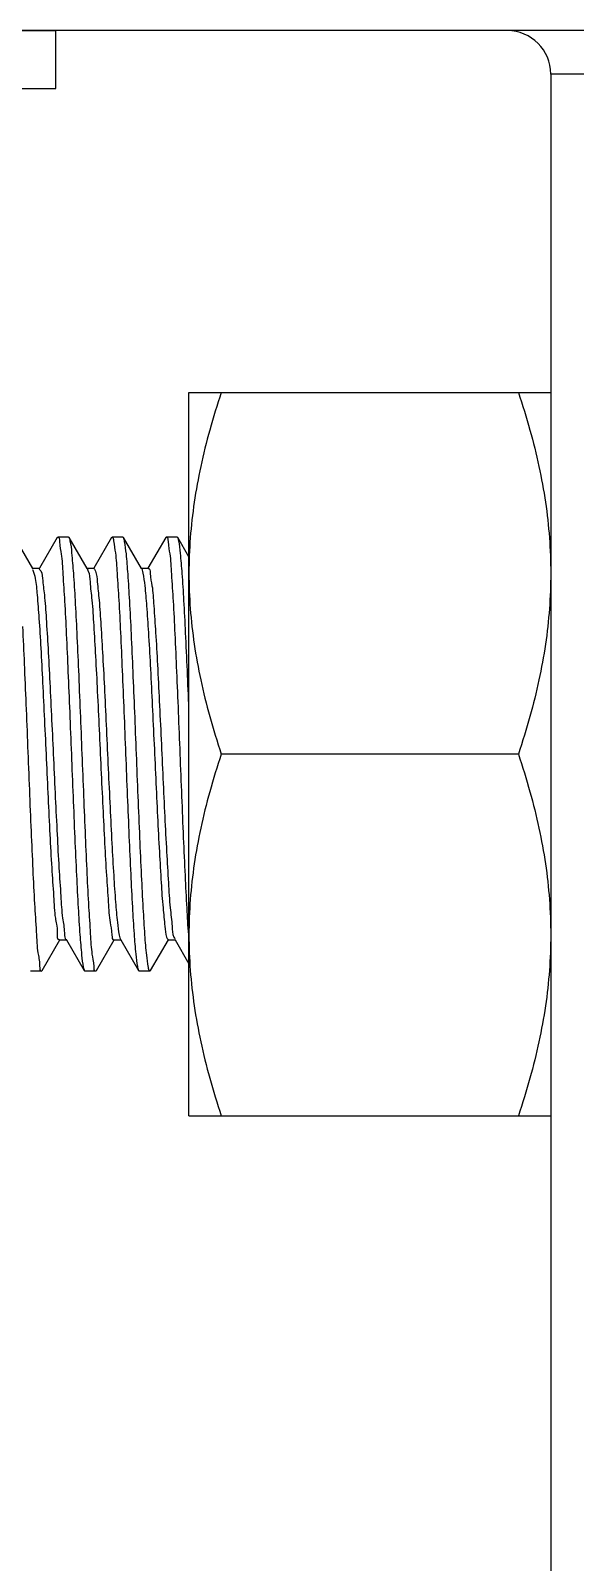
# Model space of a CAD drawing. Extents: x 921423 to 1291758, y 534425 to 1049953.
# Drawn here: x 1132888.1 to 1132958.3, y 855745.3 to 855942.9 of the extents above; entities that cross this region are included whole.
import ezdxf

# ---------------------------------------------------------------- set-up
doc = ezdxf.new("R2010")
doc.units = 0
doc.header["$LTSCALE"] = 1000
doc.header["$MEASUREMENT"] = 0
doc.layers.add('02___PRT_ALL_AXES', color=7, linetype='Continuous')
doc.layers.add('03___PRT_ALL_CURVES', color=7, linetype='Continuous')

msp = doc.modelspace()

# ---------------------------------------------------------------- linework, layer by layer
at = {"color": 0, "linetype": 'Continuous'}
for p, q in [((1133399.891589869, 855942.871115204), (1132757.758519292, 855942.871115204)), ((1132955.158438517, 855937.2711174958), (1132955.158438517, 855575.1379323448)), ((1133202.491670644, 855937.2711174958), (1132955.158438517, 855937.2711174958)), ((1132891.498432319, 855877.4715531603), (1132889.20824615, 855873.5157657326)), ((1132891.498432319, 855877.4715531603), (1132891.575118078, 855877.5378085957)), ((1132893.051745282, 855877.4715531757), (1132892.975024607, 855877.5378085584)), ((1132895.353171309, 855873.4963583723), (1132893.051745282, 855877.4715531757)), ((1132898.498429455, 855877.4715531603), (1132896.208243285, 855873.5157657326)), ((1132898.498429455, 855877.4715531603), (1132898.575022315, 855877.5378085584)), ((1132900.051742418, 855877.4715531757), (1132899.975104881, 855877.5378085985)), ((1132902.353168446, 855873.4963583723), (1132900.051742418, 855877.4715531757)), ((1132905.49842659, 855877.4715531603), (1132903.208240421, 855873.5157657326)), ((1132905.49842659, 855877.4715531603), (1132905.57510259, 855877.5378085985)), ((1132907.051739553, 855877.4715531757), (1132906.975036883, 855877.5378085803)), ((1132908.491790947, 855874.9838464612), (1132907.051739553, 855877.4715531757)), ((1132888.353174174, 855873.4963583723), (1132886.461045347, 855876.7643503514)), ((1132888.397959914, 855873.419026697), (1132888.353174174, 855873.4963583723)), ((1132889.241756713, 855873.4963583723), (1132888.397959914, 855873.4963583723)), ((1132895.397957049, 855873.419026697), (1132895.353171309, 855873.4963583723)), ((1132896.241753848, 855873.4963583723), (1132895.397957049, 855873.4963583723)), ((1132902.397954185, 855873.419026697), (1132902.353168446, 855873.4963583723)), ((1132903.241750984, 855873.4963583723), (1132902.397954185, 855873.4963583723)), ((1132888.296900309, 855873.3426880967), (1132888.340422481, 855873.273218597)), ((1132908.422837276, 855826.2001416385), (1132908.4959227, 855825.3937643557)), ((1132889.551746715, 855821.6040869455), (1132891.841933166, 855825.55987434)), ((1132891.80842233, 855825.5792817492), (1132892.652219135, 855825.5792817492)), ((1132892.652219135, 855825.6566134151), (1132892.697005111, 855825.5792817492)), ((1132892.697005111, 855825.5792817492), (1132894.998430887, 855821.6040869639)), ((1132896.55174385, 855821.6040869455), (1132898.841930301, 855825.55987434)), ((1132898.808419465, 855825.5792817492), (1132899.652216271, 855825.5792817492)), ((1132899.652216271, 855825.6566134151), (1132899.697002246, 855825.5792817492)), ((1132899.697002246, 855825.5792817492), (1132901.998428022, 855821.6040869639)), ((1132903.551740985, 855821.6040869455), (1132905.841927437, 855825.55987434)), ((1132905.808416601, 855825.5792817492), (1132906.652213407, 855825.5792817492)), ((1132906.652213407, 855825.6566134151), (1132906.696999382, 855825.5792817492)), ((1132906.696999382, 855825.5792817492), (1132908.491790947, 855822.4794252915)), ((1132889.475090261, 855821.5378315197), (1132889.551746715, 855821.6040869455)), ((1132894.998430887, 855821.6040869639), (1132895.075142763, 855821.5378315535)), ((1132896.55174385, 855821.6040869455), (1132896.475063656, 855821.537831526)), ((1132901.998428022, 855821.6040869639), (1132902.075061364, 855821.537831526)), ((1132903.551740985, 855821.6040869455), (1132903.475156873, 855821.5378315779))]:
    msp.add_line(p, q, dxfattribs=at)
msp.add_arc((1132949.558440809, 855937.2711174958), 5.599997708515476, 0, 90, dxfattribs=at)
for points, start_tangent, end_tangent in [([(1132891.576481182, 855877.534264775), (1132891.585492732, 855877.5365877636), (1132891.802480281, 855876.9566014977), (1132892.019088, 855875.3434891142), (1132892.23714638, 855872.7375527974), (1132892.454558939, 855869.2572003002), (1132892.672421623, 855865.018825986), (1132892.891598689, 855860.1597687239), (1132893.108536415, 855854.9461572124), (1132893.325088376, 855849.5378200626)], (0.9333369820707427, 0.3590015012490592), (0.03975727749912319, -0.9992093668925737)), ([(1132894.725087803, 855849.5378200626), (1132894.50651867, 855854.9958906453), (1132894.284433304, 855860.3261592067), (1132894.063280864, 855865.2097157883), (1132893.846621751, 855869.3983093079), (1132893.627925672, 855872.8665002254), (1132893.405044811, 855875.4783956187), (1132893.182438564, 855877.0542533281), (1132893.036515276, 855877.4629961723)], (-0.0397572774434431, 0.999209366894789), (-0.489831732553791, 0.871816995580696)), ([(1132898.573617526, 855877.5341561432), (1132898.782436272, 855877.0542533281), (1132899.005042519, 855875.4783956187), (1132899.22792338, 855872.8665002254), (1132899.446619458, 855869.3983093079), (1132899.663278572, 855865.2097157883), (1132899.884431013, 855860.3261592067), (1132900.106516379, 855854.9958906453), (1132900.325085511, 855849.5378200626)], (0.9333444131215324, -0.358982181305455), (0.03975727749683532, -0.9992093668926647)), ([(1132901.725084938, 855849.5378200626), (1132901.508450861, 855854.9481820888), (1132901.290978325, 855860.1741132089), (1132901.071201368, 855865.0442992267), (1132900.853058145, 855869.2838993152), (1132900.635607619, 855872.7591354512), (1132900.417803131, 855875.3559700567), (1132900.200827224, 855876.9649749396), (1132900.054367946, 855877.4729617552)], (-0.0397572775353943, 0.9992093668911305), (-0.4727550131455917, 0.8811939046235577)), ([(1132905.575901468, 855877.5353554883), (1132905.583530029, 855877.5370038562), (1132905.800824933, 855876.9649749396), (1132906.01780084, 855875.3559700567), (1132906.235605327, 855872.7591354512), (1132906.453055854, 855869.2838993152), (1132906.671199077, 855865.0442992267), (1132906.890976033, 855860.1741132089), (1132907.10844857, 855854.9481820888), (1132907.325082647, 855849.5378200626)], (0.9508497991334208, 0.3096524818048991), (0.0397572774394266, -0.9992093668949489)), ([(1132908.492132513, 855855.3491608179), (1132908.28512188, 855860.3100545371), (1132908.064708775, 855865.1798441582), (1132907.848659715, 855869.3620695539), (1132907.6300324, 855872.8370974627), (1132907.407193372, 855875.4579665898), (1132907.184587716, 855877.0441802191), (1132907.03841355, 855877.4641409228)], (-0.04073342359134709, 0.9991700496925076), (-0.4860897626971706, 0.8739088868989768)), ([(1132896.220697065, 855873.465488235), (1132896.43293024, 855873.1444764994), (1132896.668224262, 855871.7623053417), (1132896.903518286, 855869.3924852733), (1132897.138812307, 855866.1403303221), (1132897.374106328, 855862.1503652032), (1132897.609400349, 855857.5999026736), (1132897.844694369, 855852.6911638076), (1132898.07998839, 855847.6422913678), (1132898.315282412, 855842.6776556075), (1132898.550576435, 855838.0178833301), (1132898.785870457, 855833.8700533053), (1132899.021164478, 855830.4184937472), (1132899.256458499, 855827.8165908493), (1132899.491752519, 855826.1799723257), (1132899.580838028, 855825.8161498755)], (0.8261156581492662, -0.5635005939310135), (0.2913563111870042, -0.9566146036578689)), ([(1132902.405908806, 855873.423314814), (1132902.469332421, 855873.259490249)], (0.474516639665164, -0.880246532899097), (0.2913563071238279, -0.9566146048953914)), ([(1132903.244275197, 855873.4906216939), (1132903.256456861, 855873.4942711452), (1132903.491750882, 855872.895667796), (1132903.727044903, 855871.259049275), (1132903.962338926, 855868.6571463742), (1132904.197632948, 855865.205586819), (1132904.432926969, 855861.0577567911), (1132904.668220989, 855856.397984514), (1132904.903515011, 855851.433348754), (1132905.138809032, 855846.3844763171), (1132905.374103053, 855841.4757374506), (1132905.609397076, 855836.9252749181), (1132905.844691098, 855832.9353097992), (1132906.079985118, 855829.6831548512), (1132906.315279139, 855827.3133347793), (1132906.55057316, 855825.9311636221)], (0.9153108402752302, 0.4027481417395395), (0.4270020714198675, -0.9042506461170722)), ([(1132888.340422481, 855873.273218597), (1132888.67607067, 855872.2036177856), (1132888.911364693, 855870.0724856551), (1132889.146658715, 855867.0287996517), (1132889.381952736, 855863.2078201929), (1132889.617246756, 855858.7793503616), (1132889.852540777, 855853.9401899236), (1132890.087834798, 855848.9053895967), (1132890.323128819, 855843.8986942773), (1132890.55842284, 855839.1425998749), (1132890.793716865, 855834.8484656843), (1132891.029010885, 855831.2071216367), (1132891.264304906, 855828.3803878769), (1132891.499598927, 855826.4938835411), (1132891.734892948, 855825.6314442637), (1132891.771875734, 855825.6470957096)], (0.4756874576294765, -0.879614371559495), (0.8803009662582584, 0.474415649831218)), ([(1132889.181787848, 855873.3892903663), (1132889.60940362, 855872.2036177856), (1132889.844697645, 855870.0724856551), (1132890.079991666, 855867.0287996517), (1132890.315285686, 855863.2078201929), (1132890.550579708, 855858.7793503616), (1132890.785873729, 855853.9401899236), (1132891.02116775, 855848.9053895967), (1132891.256461771, 855843.8986942773), (1132891.491755792, 855839.1425998749), (1132891.727049815, 855834.8484656843), (1132891.962343836, 855831.2071216367), (1132892.197637858, 855828.3803878769), (1132892.432931879, 855826.4938835411), (1132892.515208975, 855825.7557331664)], (0.8724685533651839, -0.488670260389215), (0.3278155774908353, -0.9447417356898923)), ([(1132895.359283168, 855873.3902757093), (1132895.49959729, 855873.1444764994)], (0.5966157057048521, -0.8025270710115028), (0.4270020690433147, -0.9042506472393197)), ([(1132895.49959729, 855873.1444764994), (1132895.73489131, 855871.7623053417), (1132895.970185334, 855869.3924852733), (1132896.205479356, 855866.1403303221), (1132896.440773376, 855862.1503652032), (1132896.676067397, 855857.5999026736), (1132896.911361419, 855852.6911638076), (1132897.146655439, 855847.6422913678), (1132897.38194946, 855842.6776556075), (1132897.617243484, 855838.0178833301), (1132897.852537505, 855833.8700533053), (1132898.087831526, 855830.4184937472), (1132898.323125547, 855827.8165908493), (1132898.558419568, 855826.1799723257), (1132898.793713589, 855825.5813689763), (1132898.805895256, 855825.5850184304)], (0.4270020714830733, -0.9042506460872253), (0.9153108403912409, 0.4027481414758861)), ([(1132902.469332421, 855873.259490249), (1132902.55841793, 855872.895667796), (1132902.793711951, 855871.259049275), (1132903.029005975, 855868.6571463742), (1132903.264299996, 855865.205586819), (1132903.499594018, 855861.0577567911), (1132903.734888039, 855856.397984514), (1132903.970182059, 855851.433348754), (1132904.20547608, 855846.3844763171), (1132904.440770101, 855841.4757374506), (1132904.676064125, 855836.9252749181), (1132904.911358146, 855832.9353097992), (1132905.146652167, 855829.6831548512), (1132905.381946187, 855827.3133347793), (1132905.617240209, 855825.9311636221), (1132905.829473388, 855825.6101518865)], (0.2913563132446028, -0.9566146030311857), (0.8261156581634383, -0.5635005939102364)), ([(1132887.02545563, 855865.9883846145), (1132887.246367997, 855861.2025781856), (1132887.467313262, 855855.9588195817), (1132887.688253029, 855850.4634822328), (1132887.909299692, 855844.9292088202), (1132888.130364125, 855839.5753506082), (1132888.351425375, 855834.6125300582), (1132888.572470896, 855830.2357112307), (1132888.79352364, 855826.6161562819), (1132889.014592258, 855823.8958903442), (1132889.235660313, 855822.1819644151), (1132889.456711918, 855821.5416411255), (1132889.469789539, 855821.5470221331)], (0.0491105602313438, -0.9987933484328797), (0.8662490176650426, 0.4996124892297518)), ([(1132893.325088376, 855849.5378200626), (1132893.543515358, 855844.0832536602), (1132893.765332505, 855838.7589991468), (1132893.986124091, 855833.8819905114), (1132894.202447442, 855829.6969521549), (1132894.42107823, 855826.2254461842), (1132894.643923191, 855823.6086896602), (1132894.866555613, 855822.0268993918), (1132895.012642439, 855821.612027579)], (0.03975727748666959, -0.9992093668930692), (0.4877683167705726, -0.8729731205225064)), ([(1132896.474018494, 855821.5407813815), (1132896.465719793, 855821.5388212507), (1132896.248569846, 855822.1145949913), (1132896.031776831, 855823.7254393972), (1132895.81384512, 855826.3266205478), (1132895.59640673, 855829.8043581909), (1132895.378380082, 855834.0437168865), (1132895.158875114, 855838.9089507279), (1132894.941683609, 855844.1284017093), (1132894.725087803, 855849.5378200626)], (-0.942584863550297, -0.3339667273934158), (-0.03975727745259671, 0.9992093668944249)), ([(1132900.325085511, 855849.5378200626), (1132900.541681318, 855844.1284017093), (1132900.758872823, 855838.9089507279), (1132900.978377789, 855834.0437168865), (1132901.196404438, 855829.8043581909), (1132901.413842829, 855826.3266205478), (1132901.631774539, 855823.7254393972), (1132901.848567555, 855822.1145949913), (1132901.994903527, 855821.6021949498)], (0.0397572774456505, -0.9992093668947012), (0.4729770380695316, -0.8810747536157038)), ([(1132903.476896076, 855821.542067314), (1132903.268684318, 855822.0169780133), (1132903.046064613, 855823.5883922437), (1132902.823191281, 855826.1960247522), (1132902.604504188, 855829.6604510923), (1132902.387514277, 855833.8529639393), (1132902.165992656, 855838.7436085632), (1132901.943700652, 855844.0786012379), (1132901.725084938, 855849.5378200626)], (-0.9250562302102336, 0.379830186990491), (-0.0397572774780276, 0.9992093668934131)), ([(1132907.325082647, 855849.5378200626), (1132907.54369836, 855844.0786012379), (1132907.765990363, 855838.7436085632), (1132907.987511986, 855833.8529639393), (1132908.204501896, 855829.6604510923), (1132908.422837276, 855826.2001416385)], (0.03975727747557761, -0.9992093668935105), (0.08508410620383702, -0.9963737726734352)), ([(1132892.515208975, 855825.7557331664), (1132892.65778902, 855825.62887325)], (0.327815579371854, -0.9447417350371984), (0.9804318730187755, 0.1968586862927205)), ([(1132899.580838028, 855825.8161498755), (1132899.64426165, 855825.6523252986)], (0.2913563053205239, -0.956614605444624), (0.4745166641851906, -0.8802465196810262)), ([(1132906.55057316, 855825.9311636221), (1132906.690887288, 855825.6853644033)], (0.4270020699864983, -0.9042506467939327), (0.596615721895142, -0.8025270589752963))]:
    msp.add_spline(points, degree=3, dxfattribs=dict(at, start_tangent=start_tangent, end_tangent=end_tangent))
at = {"layer": '02___PRT_ALL_AXES', "color": 0, "linetype": 'Continuous'}
for p, q in [((1132786.770315144, 855942.871115204), (1132891.303396685, 855942.871115204)), ((1132891.303396685, 855935.4044665154), (1132891.303396685, 855942.871115204)), ((1132786.770315144, 855935.4044665154), (1132891.303396685, 855935.4044665154)), ((1132908.491790947, 855802.8711724454), (1132908.491790947, 855896.2044676759)), ((1132908.491790925, 855896.2044676333), (1132955.158438539, 855896.2044676333)), ((1132892.975088519, 855877.5378086045), (1132891.575089091, 855877.5378086045)), ((1132899.975085654, 855877.5378086045), (1132898.575086228, 855877.5378086045)), ((1132906.97508279, 855877.5378086045), (1132905.575083363, 855877.5378086045)), ((1132950.990341675, 855849.5378200626), (1132912.659887791, 855849.5378200626)), ((1132889.475089951, 855821.5378315197), (1132888.075090524, 855821.5378315197)), ((1132896.475087087, 855821.5378315197), (1132895.075087659, 855821.5378315197)), ((1132903.475084222, 855821.5378315197), (1132902.075084795, 855821.5378315197)), ((1132908.491790925, 855802.8711724915), (1132955.158438539, 855802.8711724915))]:
    msp.add_line(p, q, dxfattribs=at)
for points, start_tangent, end_tangent in [([(1132912.659887791, 855896.2044676333), (1132911.17139497, 855891.338417971), (1132910.013428516, 855886.6442437884), (1132909.175534369, 855882.033640061), (1132908.66419284, 855877.4503889477), (1132908.491790932, 855872.8711442794)], (-0.3162277659782461, -0.9486832980633779), (-5.658862991e-07, -0.9999999999998399)), ([(1132950.990341675, 855896.2044676333), (1132952.478865605, 855891.3383056985), (1132953.636823728, 855886.6441378728), (1132954.474703839, 855882.0335807479), (1132954.986038071, 855877.4503696503), (1132955.158438535, 855872.8711443068)], (0.3162277659782461, -0.9486832980633778), (9.289076991000002e-07, -0.9999999999995686)), ([(1132908.491790932, 855872.8711442794), (1132908.664249677, 855868.2911415906), (1132909.175708478, 855863.7074665183), (1132910.013634917, 855859.0970841574), (1132911.171341459, 855854.404062852), (1132912.659887791, 855849.5378200626)], (0, -1), (0.3162277659782461, -0.9486832980633779)), ([(1132955.158438535, 855872.8711443068), (1132954.98598163, 855868.2911661118), (1132954.474529105, 855863.7075215904), (1132953.636614474, 855859.0971768107), (1132952.478916014, 855854.4041639231), (1132950.990341675, 855849.5378200626)], (0, -1), (-0.316227766016838, -0.9486832980505139)), ([(1132912.659887791, 855849.5378200626), (1132911.171395616, 855844.6717727361), (1132910.013429489, 855839.9776007463), (1132909.175535362, 855835.3669992082), (1132908.664193511, 855830.783750318), (1132908.491790925, 855826.2044968768)], (-0.3162277660554299, -0.9486832980376498), (-9.290363450000001e-07, -0.9999999999995686)), ([(1132950.990341675, 855849.5378200626), (1132952.478865605, 855844.6716581273), (1132953.636823728, 855839.9774903017), (1132954.474703839, 855835.3669331768), (1132954.986038071, 855830.7837220761), (1132955.158438535, 855826.2044967392)], (0.316227766016838, -0.9486832980505139), (9.287790593000003e-07, -0.9999999999995688)), ([(1132908.491790925, 855826.2044968768), (1132908.664249677, 855821.6244940197), (1132909.175708478, 855817.0408189471), (1132910.013634917, 855812.4304365863), (1132911.171341459, 855807.7374152811), (1132912.659887791, 855802.8711724915)], (0, -1), (0.316227766016838, -0.9486832980505139)), ([(1132955.158438535, 855826.2044967392), (1132954.98598163, 855821.6245185412), (1132954.474529105, 855817.0408740197), (1132953.636614474, 855812.4305292398), (1132952.478916014, 855807.7375163524), (1132950.990341675, 855802.8711724915)], (0, -1), (-0.316227766016838, -0.9486832980505139))]:
    msp.add_spline(points, degree=3, dxfattribs=dict(at, start_tangent=start_tangent, end_tangent=end_tangent))
at = {"layer": '03___PRT_ALL_CURVES', "color": 0, "linetype": 'Continuous'}
msp.add_line((1132908.491790947, 855802.8711724915), (1132908.491790947, 855896.2044676333), dxfattribs=at)

doc.saveas('drawing.dxf')
